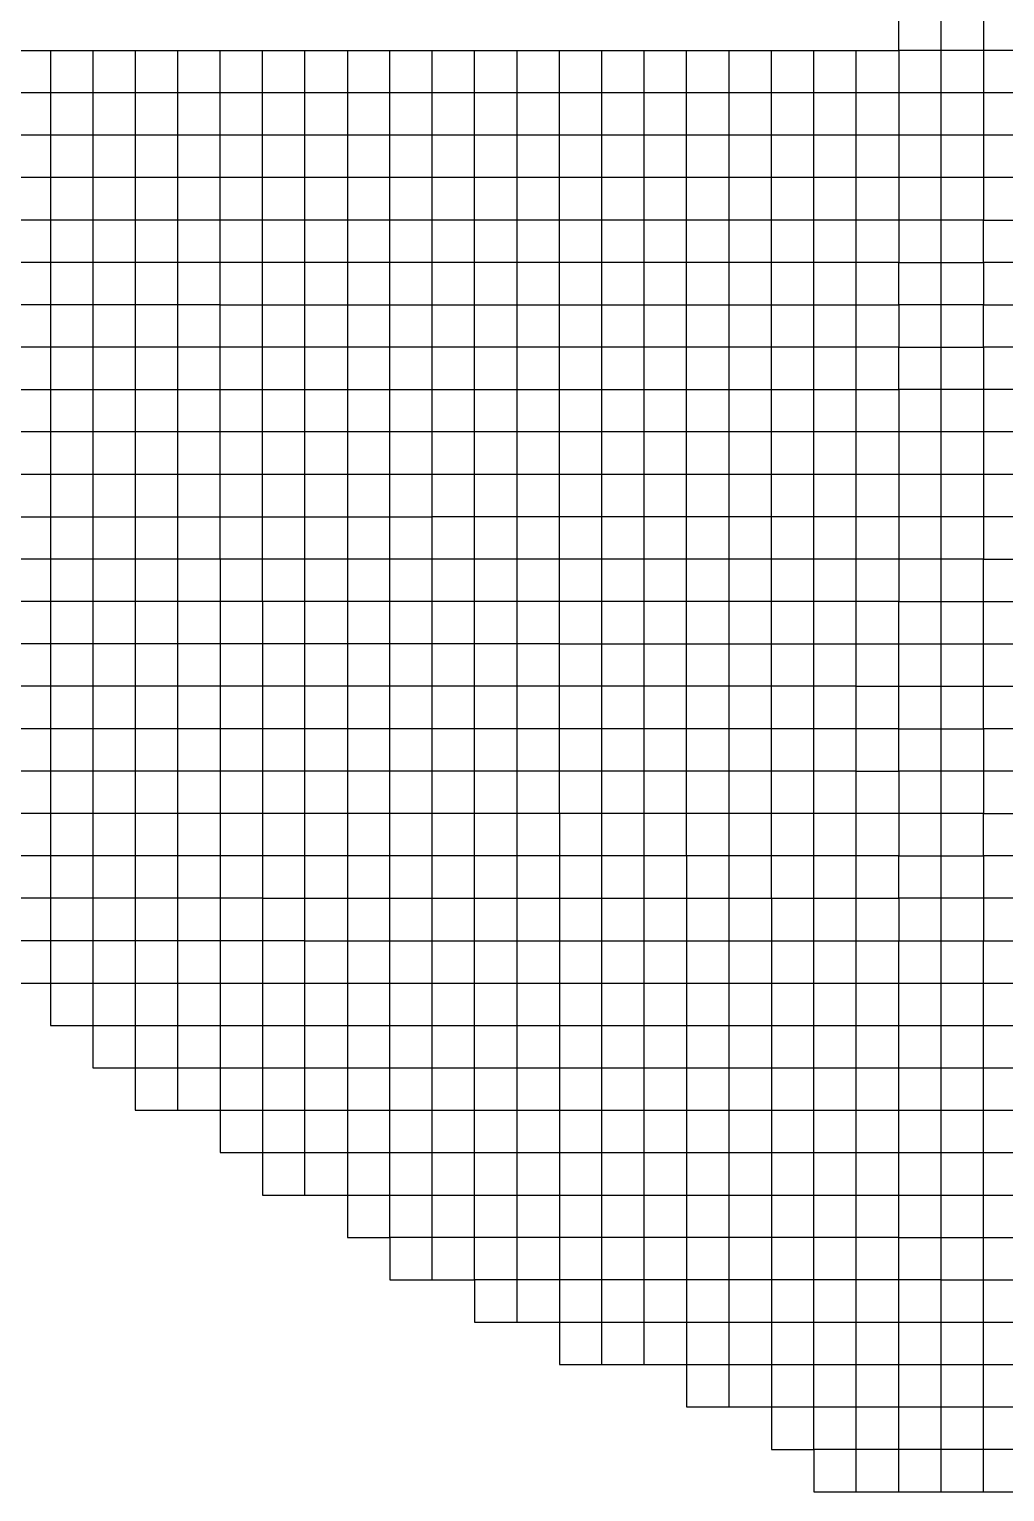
# Model space of a CAD drawing. Header units: millimetres. Extents: x 0 to 420, y 0 to 297.
# Drawn here: x 355.932 to 357.925, y 69.971 to 72.96 of the extents above; entities that cross this region are included whole.
import ezdxf
from ezdxf.enums import TextEntityAlignment as Align

# ---------------------------------------------------------------- set-up
doc = ezdxf.new("R2010")
doc.units = ezdxf.units.MM
doc.layers.add('TEXT', color=255, linetype='Continuous')
doc.styles.add('ECL', font='SIMFANG_2312.TTF', dxfattribs={"width": 0.7, "height": 3})

# ---------------------------------------------------------------- blocks, each defined once
blk = doc.blocks.new('*U125')
at = {"color": 32, "linetype": 'Continuous'}
for points in [[(-28.0335, -2.4065), (-27.885, -2.4065), (-27.7365, -2.4065), (-27.588, -2.4065), (-27.4395, -2.4065), (-27.291, -2.4065), (-27.1425, -2.4065), (-26.994, -2.4065), (-26.8455, -2.4065), (-26.697, -2.4065), (-26.5485, -2.4065)], [(-26.8455, -2.1095), (-26.994, -2.1095), (-27.1425, -2.1095), (-27.291, -2.1095), (-27.4395, -2.1095), (-27.588, -2.1095), (-27.7365, -2.1095), (-27.885, -2.1095), (-28.0335, -2.1095)], [(-27.588, -1.2185), (-27.7365, -1.2185), (-27.885, -1.2185), (-28.0335, -1.2185)], [(-27.4395, -1.367), (-27.588, -1.367), (-27.7365, -1.367), (-27.885, -1.367), (-28.0335, -1.367)], [(-27.291, -1.8125), (-27.4395, -1.8125), (-27.588, -1.8125), (-27.7365, -1.8125), (-27.885, -1.8125), (-28.0335, -1.8125)], [(-27.4395, -1.5155), (-27.588, -1.5155), (-27.7365, -1.5155), (-27.885, -1.5155), (-28.0335, -1.5155)], [(-27.291, -1.664), (-27.4395, -1.664), (-27.588, -1.664), (-27.7365, -1.664), (-27.885, -1.664), (-28.0335, -1.664)], [(-26.697, -2.258), (-26.8455, -2.258), (-26.994, -2.258), (-27.1425, -2.258), (-27.291, -2.258), (-27.4395, -2.258), (-27.588, -2.258), (-27.7365, -2.258), (-27.885, -2.258), (-28.0335, -2.258)], [(-26.2515, -2.555), (-26.4, -2.555), (-26.5485, -2.555), (-26.697, -2.555), (-26.8455, -2.555), (-26.994, -2.555), (-27.1425, -2.555), (-27.291, -2.555), (-27.4395, -2.555), (-27.588, -2.555), (-27.7365, -2.555), (-27.885, -2.555), (-28.0335, -2.555)]]:
    blk.add_lwpolyline(points, dxfattribs=at)
at = {"color": 15, "linetype": 'Continuous'}
for points in [[(-27.588, -0.773), (-27.588, -0.9215), (-27.588, -1.07), (-27.588, -1.2185), (-27.588, -1.367), (-27.588, -1.5155), (-27.588, -1.664), (-27.588, -1.8125), (-27.588, -1.961), (-27.588, -2.1095), (-27.588, -2.258), (-27.588, -2.4065), (-27.588, -2.555), (-27.588, -2.7035), (-27.588, -2.852), (-27.588, -3.0005), (-27.588, -3.149), (-27.588, -3.2975), (-27.588, -3.446), (-27.588, -3.5945), (-27.588, -3.743), (-27.588, -3.8915), (-27.588, -4.04), (-27.588, -4.1885), (-27.588, -4.337), (-27.4395, -4.337), (-27.291, -4.337), (-27.1425, -4.337), (-26.994, -4.337), (-26.8455, -4.337), (-26.697, -4.337), (-26.5485, -4.337), (-26.4, -4.337), (-26.2515, -4.337), (-26.103, -4.337), (-25.9545, -4.337), (-25.806, -4.337), (-25.6575, -4.337), (-25.509, -4.337), (-25.3605, -4.337), (-25.212, -4.337), (-25.0635, -4.337), (-24.915, -4.337), (-24.7665, -4.337), (-24.618, -4.337), (-24.618, -4.1885), (-24.4695, -4.1885)], [(-28.0335, -4.04), (-27.885, -4.04), (-27.885, -4.1885), (-27.7365, -4.1885), (-27.7365, -4.337), (-27.588, -4.337), (-27.588, -4.4855), (-27.4395, -4.4855), (-27.291, -4.4855), (-27.291, -4.634), (-27.1425, -4.634), (-27.1425, -4.7825), (-26.994, -4.7825), (-26.8455, -4.7825), (-26.8455, -4.931), (-26.697, -4.931), (-26.697, -5.0795), (-26.5485, -5.0795), (-26.4, -5.0795), (-26.4, -5.228), (-26.2515, -5.228), (-26.103, -5.228), (-26.103, -5.3765), (-25.9545, -5.3765), (-25.806, -5.3765), (-25.6575, -5.3765), (-25.6575, -5.525), (-25.509, -5.525), (-25.3605, -5.525), (-25.3605, -5.6735), (-25.212, -5.6735), (-25.212, -5.822), (-25.0635, -5.822), (-24.915, -5.822), (-24.7665, -5.822), (-24.618, -5.822), (-24.4695, -5.822)], [(-25.0635, -3.2975), (-25.212, -3.2975), (-25.3605, -3.2975), (-25.509, -3.2975), (-25.6575, -3.2975), (-25.806, -3.2975), (-25.9545, -3.2975), (-26.103, -3.2975), (-26.2515, -3.2975), (-26.4, -3.2975), (-26.5485, -3.2975), (-26.697, -3.2975), (-26.8455, -3.2975), (-26.994, -3.2975), (-27.1425, -3.2975), (-27.291, -3.2975), (-27.4395, -3.2975), (-27.588, -3.2975), (-27.7365, -3.2975), (-27.885, -3.2975), (-28.0335, -3.2975)], [(-24.915, -3.446), (-25.0635, -3.446), (-25.212, -3.446), (-25.3605, -3.446), (-25.509, -3.446), (-25.6575, -3.446), (-25.806, -3.446), (-25.9545, -3.446), (-26.103, -3.446), (-26.2515, -3.446), (-26.4, -3.446), (-26.5485, -3.446), (-26.697, -3.446), (-26.8455, -3.446), (-26.994, -3.446), (-27.1425, -3.446), (-27.291, -3.446), (-27.4395, -3.446), (-27.588, -3.446), (-27.7365, -3.446), (-27.885, -3.446), (-28.0335, -3.446)], [(-27.7365, -0.773), (-27.7365, -0.9215), (-27.7365, -1.07), (-27.7365, -1.2185), (-27.7365, -1.367), (-27.7365, -1.5155), (-27.7365, -1.664), (-27.7365, -1.8125), (-27.7365, -1.961), (-27.7365, -2.1095), (-27.7365, -2.258), (-27.7365, -2.4065), (-27.7365, -2.555), (-27.7365, -2.7035), (-27.7365, -2.852), (-27.7365, -3.0005), (-27.7365, -3.149), (-27.7365, -3.2975), (-27.7365, -3.446), (-27.7365, -3.5945), (-27.7365, -3.743), (-27.7365, -3.8915), (-27.7365, -4.04), (-27.7365, -4.1885), (-27.588, -4.1885), (-27.4395, -4.1885), (-27.291, -4.1885), (-27.1425, -4.1885), (-26.994, -4.1885), (-26.8455, -4.1885), (-26.697, -4.1885), (-26.5485, -4.1885), (-26.4, -4.1885), (-26.2515, -4.1885), (-26.103, -4.1885), (-25.9545, -4.1885), (-25.806, -4.1885), (-25.6575, -4.1885), (-25.509, -4.1885), (-25.3605, -4.1885), (-25.212, -4.1885), (-25.0635, -4.1885), (-24.915, -4.1885), (-24.7665, -4.1885), (-24.618, -4.1885), (-24.618, -4.04), (-24.4695, -4.04)], [(-25.0635, -5.822), (-25.0635, -5.6735), (-25.0635, -5.525), (-25.0635, -5.3765), (-25.0635, -5.228), (-25.0635, -5.0795), (-25.0635, -4.931), (-25.0635, -4.7825), (-25.0635, -4.634), (-25.0635, -4.4855), (-25.0635, -4.337), (-25.0635, -4.1885), (-25.0635, -4.04), (-25.0635, -3.8915)], [(-24.915, -5.822), (-24.915, -5.6735), (-24.915, -5.525), (-24.915, -5.3765), (-24.915, -5.228), (-24.915, -5.0795), (-24.915, -4.931), (-24.915, -4.7825), (-24.915, -4.634), (-24.915, -4.4855), (-24.915, -4.337), (-24.915, -4.1885), (-24.915, -4.04), (-24.915, -3.8915)]]:
    blk.add_lwpolyline(points, dxfattribs=at)
at = {"color": 22, "linetype": 'Continuous'}
for points in [[(-24.915, -3.5945), (-25.0635, -3.5945), (-25.212, -3.5945), (-25.3605, -3.5945), (-25.509, -3.5945), (-25.6575, -3.5945), (-25.806, -3.5945), (-25.9545, -3.5945), (-26.103, -3.5945), (-26.2515, -3.5945), (-26.4, -3.5945), (-26.5485, -3.5945), (-26.697, -3.5945), (-26.8455, -3.5945), (-26.994, -3.5945), (-27.1425, -3.5945), (-27.291, -3.5945), (-27.4395, -3.5945), (-27.588, -3.5945), (-27.7365, -3.5945), (-27.885, -3.5945), (-28.0335, -3.5945)], [(-27.1425, -2.7035), (-27.1425, -2.852), (-27.1425, -3.0005), (-27.1425, -3.149), (-27.1425, -3.2975), (-27.1425, -3.446), (-27.1425, -3.5945), (-27.1425, -3.743), (-27.1425, -3.8915), (-27.1425, -4.04), (-27.1425, -4.1885), (-27.1425, -4.337), (-27.1425, -4.4855), (-27.1425, -4.634), (-26.994, -4.634), (-26.8455, -4.634), (-26.697, -4.634), (-26.5485, -4.634), (-26.4, -4.634), (-26.2515, -4.634), (-26.103, -4.634), (-25.9545, -4.634), (-25.806, -4.634), (-25.6575, -4.634), (-25.509, -4.634), (-25.3605, -4.634), (-25.212, -4.634), (-25.0635, -4.634), (-24.915, -4.634), (-24.7665, -4.634), (-24.618, -4.634), (-24.618, -4.4855), (-24.4695, -4.4855)], [(-27.291, -2.555), (-27.291, -2.7035), (-27.291, -2.852), (-27.291, -3.0005), (-27.291, -3.149), (-27.291, -3.2975), (-27.291, -3.446), (-27.291, -3.5945), (-27.291, -3.743), (-27.291, -3.8915), (-27.291, -4.04), (-27.291, -4.1885), (-27.291, -4.337), (-27.291, -4.4855), (-27.1425, -4.4855), (-26.994, -4.4855), (-26.8455, -4.4855), (-26.697, -4.4855), (-26.5485, -4.4855), (-26.4, -4.4855), (-26.2515, -4.4855), (-26.103, -4.4855), (-25.9545, -4.4855), (-25.806, -4.4855), (-25.6575, -4.4855), (-25.509, -4.4855), (-25.3605, -4.4855), (-25.212, -4.4855), (-25.0635, -4.4855), (-24.915, -4.4855), (-24.7665, -4.4855), (-24.618, -4.4855), (-24.618, -4.337), (-24.4695, -4.337)], [(-26.103, -3.446), (-26.103, -3.5945), (-26.103, -3.743), (-26.103, -3.8915), (-26.103, -4.04), (-26.103, -4.1885), (-26.103, -4.337), (-26.103, -4.4855), (-26.103, -4.634), (-26.103, -4.7825), (-26.103, -4.931), (-26.103, -5.0795), (-26.103, -5.228), (-25.9545, -5.228), (-25.806, -5.228), (-25.6575, -5.228), (-25.509, -5.228), (-25.3605, -5.228), (-25.212, -5.228), (-25.0635, -5.228), (-24.915, -5.228), (-24.7665, -5.228), (-24.618, -5.228), (-24.618, -5.0795), (-24.4695, -5.0795)]]:
    blk.add_lwpolyline(points, dxfattribs=at)
at = {"color": 34, "linetype": 'Continuous'}
for points in [[(-25.0635, -3.0005), (-25.212, -3.0005), (-25.3605, -3.0005), (-25.509, -3.0005), (-25.6575, -3.0005), (-25.806, -3.0005), (-25.9545, -3.0005), (-26.103, -3.0005), (-26.2515, -3.0005), (-26.4, -3.0005), (-26.5485, -3.0005), (-26.697, -3.0005), (-26.8455, -3.0005), (-26.994, -3.0005), (-27.1425, -3.0005), (-27.291, -3.0005), (-27.4395, -3.0005), (-27.588, -3.0005), (-27.7365, -3.0005), (-27.885, -3.0005), (-28.0335, -3.0005)], [(-24.618, -0.6245), (-24.618, -0.773), (-24.7665, -0.773), (-24.915, -0.773), (-24.915, -0.9215), (-25.0635, -0.9215), (-25.212, -0.9215), (-25.3605, -0.9215), (-25.509, -0.9215), (-25.6575, -0.9215), (-25.806, -0.9215), (-25.9545, -0.9215), (-26.103, -0.9215), (-26.2515, -0.9215), (-26.4, -0.9215), (-26.5485, -0.9215), (-26.697, -0.9215), (-26.8455, -0.9215), (-26.994, -0.9215), (-27.1425, -0.9215), (-27.291, -0.9215), (-27.4395, -0.9215), (-27.588, -0.9215), (-27.7365, -0.9215), (-27.885, -0.9215), (-28.0335, -0.9215)], [(-27.885, -0.773), (-27.885, -0.9215), (-27.885, -1.07), (-27.885, -1.2185), (-27.885, -1.367), (-27.885, -1.5155), (-27.885, -1.664), (-27.885, -1.8125), (-27.885, -1.961), (-27.885, -2.1095), (-27.885, -2.258), (-27.885, -2.4065), (-27.885, -2.555), (-27.885, -2.7035), (-27.885, -2.852), (-27.885, -3.0005), (-27.885, -3.149), (-27.885, -3.2975), (-27.885, -3.446), (-27.885, -3.5945), (-27.885, -3.743), (-27.885, -3.8915), (-27.885, -4.04), (-27.7365, -4.04), (-27.588, -4.04), (-27.4395, -4.04), (-27.291, -4.04), (-27.1425, -4.04), (-26.994, -4.04), (-26.8455, -4.04), (-26.697, -4.04), (-26.5485, -4.04), (-26.4, -4.04), (-26.2515, -4.04), (-26.103, -4.04), (-25.9545, -4.04), (-25.806, -4.04), (-25.6575, -4.04), (-25.509, -4.04), (-25.3605, -4.04), (-25.212, -4.04), (-25.0635, -4.04), (-24.915, -4.04), (-24.7665, -4.04), (-24.618, -4.04), (-24.618, -3.8915), (-24.4695, -3.8915)]]:
    blk.add_lwpolyline(points, dxfattribs=at)
at = {"color": 87, "linetype": 'Continuous'}
blk.add_lwpolyline([(-24.7665, -5.822), (-24.7665, -5.6735), (-24.7665, -5.525), (-24.7665, -5.3765), (-24.7665, -5.228), (-24.7665, -5.0795), (-24.7665, -4.931), (-24.7665, -4.7825), (-24.7665, -4.634), (-24.7665, -4.4855), (-24.7665, -4.337), (-24.7665, -4.1885), (-24.7665, -4.04), (-24.7665, -3.8915), (-24.7665, -3.743), (-24.7665, -3.5945), (-24.7665, -3.446), (-24.7665, -3.2975), (-24.7665, -3.149), (-24.7665, -3.0005), (-24.7665, -2.852), (-24.7665, -2.7035), (-24.7665, -2.555), (-24.7665, -2.4065), (-24.7665, -2.258), (-24.7665, -2.1095), (-24.7665, -1.961), (-24.7665, -1.8125), (-24.7665, -1.664), (-24.7665, -1.5155), (-24.7665, -1.367), (-24.7665, -1.2185), (-24.7665, -1.07), (-24.7665, -0.9215), (-24.7665, -0.773), (-24.7665, -0.6245)], dxfattribs=at)
at = {"color": 57, "linetype": 'Continuous'}
for points in [[(-24.4695, -0.773), (-24.618, -0.773), (-24.618, -0.9215), (-24.7665, -0.9215), (-24.915, -0.9215), (-24.915, -1.07), (-25.0635, -1.07), (-25.212, -1.07), (-25.3605, -1.07), (-25.509, -1.07), (-25.6575, -1.07), (-25.806, -1.07), (-25.9545, -1.07), (-26.103, -1.07), (-26.2515, -1.07), (-26.4, -1.07), (-26.5485, -1.07), (-26.697, -1.07), (-26.8455, -1.07), (-26.994, -1.07), (-27.1425, -1.07), (-27.291, -1.07), (-27.4395, -1.07), (-27.588, -1.07), (-27.7365, -1.07), (-27.885, -1.07), (-28.0335, -1.07)], [(-24.915, -0.773), (-24.915, -0.6245)]]:
    blk.add_lwpolyline(points, dxfattribs=at)
at = {"color": 91, "linetype": 'Continuous'}
blk.add_lwpolyline([(-28.479, -0.773), (-24.915, -0.773)], dxfattribs=at)
at = {"color": 13, "linetype": 'Continuous'}
for points in [[(-27.1425, -3.743), (-27.291, -3.743), (-27.4395, -3.743), (-27.588, -3.743), (-27.7365, -3.743), (-27.885, -3.743), (-28.0335, -3.743)], [(-26.994, -3.8915), (-27.1425, -3.8915), (-27.291, -3.8915), (-27.4395, -3.8915), (-27.588, -3.8915), (-27.7365, -3.8915), (-27.885, -3.8915), (-28.0335, -3.8915)], [(-26.2515, -2.7035), (-26.4, -2.7035), (-26.5485, -2.7035), (-26.697, -2.7035), (-26.8455, -2.7035), (-26.994, -2.7035), (-27.1425, -2.7035), (-27.291, -2.7035), (-27.4395, -2.7035), (-27.588, -2.7035), (-27.7365, -2.7035), (-27.885, -2.7035), (-28.0335, -2.7035)], [(-26.103, -2.852), (-26.2515, -2.852), (-26.4, -2.852), (-26.5485, -2.852), (-26.697, -2.852), (-26.8455, -2.852), (-26.994, -2.852), (-27.1425, -2.852), (-27.291, -2.852), (-27.4395, -2.852), (-27.588, -2.852), (-27.7365, -2.852), (-27.885, -2.852), (-28.0335, -2.852)], [(-27.4395, -4.4855), (-27.4395, -4.337), (-27.4395, -4.1885), (-27.4395, -4.04), (-27.4395, -3.8915), (-27.4395, -3.743), (-27.4395, -3.5945), (-27.4395, -3.446), (-27.4395, -3.2975), (-27.4395, -3.149), (-27.4395, -3.0005), (-27.4395, -2.852), (-27.4395, -2.7035), (-27.4395, -2.555)], [(-25.9545, -5.3765), (-25.9545, -5.228), (-25.9545, -5.0795), (-25.9545, -4.931), (-25.9545, -4.7825), (-25.9545, -4.634), (-25.9545, -4.4855), (-25.9545, -4.337), (-25.9545, -4.1885), (-25.9545, -4.04), (-25.9545, -3.8915), (-25.9545, -3.743), (-25.9545, -3.5945), (-25.9545, -3.446)], [(-25.806, -5.3765), (-25.806, -5.228), (-25.806, -5.0795), (-25.806, -4.931), (-25.806, -4.7825), (-25.806, -4.634), (-25.806, -4.4855), (-25.806, -4.337), (-25.806, -4.1885), (-25.806, -4.04), (-25.806, -3.8915), (-25.806, -3.743), (-25.806, -3.5945), (-25.806, -3.446)], [(-24.4695, -5.6735), (-24.618, -5.6735), (-24.618, -5.525), (-24.4695, -5.525)], [(-26.2515, -5.228), (-26.2515, -5.0795), (-26.2515, -4.931), (-26.2515, -4.7825), (-26.2515, -4.634), (-26.2515, -4.4855), (-26.2515, -4.337), (-26.2515, -4.1885), (-26.2515, -4.04), (-26.2515, -3.8915), (-26.2515, -3.743), (-26.2515, -3.5945)], [(-25.6575, -3.5945), (-25.6575, -3.743), (-25.6575, -3.8915), (-25.6575, -4.04), (-25.6575, -4.1885), (-25.6575, -4.337), (-25.6575, -4.4855), (-25.6575, -4.634), (-25.6575, -4.7825), (-25.6575, -4.931), (-25.6575, -5.0795), (-25.6575, -5.228), (-25.6575, -5.3765), (-25.509, -5.3765), (-25.3605, -5.3765), (-25.212, -5.3765), (-25.0635, -5.3765), (-24.915, -5.3765), (-24.7665, -5.3765), (-24.618, -5.3765), (-24.618, -5.228), (-24.4695, -5.228)], [(-25.509, -5.525), (-25.509, -5.3765), (-25.509, -5.228), (-25.509, -5.0795), (-25.509, -4.931), (-25.509, -4.7825), (-25.509, -4.634), (-25.509, -4.4855), (-25.509, -4.337), (-25.509, -4.1885), (-25.509, -4.04), (-25.509, -3.8915), (-25.509, -3.743), (-25.509, -3.5945)], [(-26.2515, -3.743), (-26.103, -3.743), (-25.9545, -3.743), (-25.806, -3.743), (-25.6575, -3.743), (-25.509, -3.743), (-25.3605, -3.743), (-25.212, -3.743), (-25.0635, -3.743), (-24.915, -3.743)], [(-25.3605, -3.743), (-25.3605, -3.8915), (-25.3605, -4.04), (-25.3605, -4.1885), (-25.3605, -4.337), (-25.3605, -4.4855), (-25.3605, -4.634), (-25.3605, -4.7825), (-25.3605, -4.931), (-25.3605, -5.0795), (-25.3605, -5.228), (-25.3605, -5.3765), (-25.3605, -5.525), (-25.212, -5.525), (-25.0635, -5.525), (-24.915, -5.525), (-24.7665, -5.525), (-24.618, -5.525), (-24.618, -5.3765), (-24.4695, -5.3765)], [(-24.618, -5.822), (-24.618, -5.6735), (-24.7665, -5.6735), (-24.915, -5.6735), (-25.0635, -5.6735), (-25.212, -5.6735), (-25.212, -5.525), (-25.212, -5.3765), (-25.212, -5.228), (-25.212, -5.0795), (-25.212, -4.931), (-25.212, -4.7825), (-25.212, -4.634), (-25.212, -4.4855), (-25.212, -4.337), (-25.212, -4.1885), (-25.212, -4.04), (-25.212, -3.8915), (-25.212, -3.743)], [(-26.2515, -3.8915), (-26.103, -3.8915), (-25.9545, -3.8915), (-25.806, -3.8915), (-25.6575, -3.8915), (-25.509, -3.8915), (-25.3605, -3.8915), (-25.212, -3.8915), (-25.0635, -3.8915), (-24.915, -3.8915), (-24.7665, -3.8915), (-24.618, -3.8915)], [(-24.915, -4.931), (-25.0635, -4.931), (-25.212, -4.931), (-25.3605, -4.931), (-25.509, -4.931), (-25.6575, -4.931), (-25.806, -4.931), (-25.9545, -4.931), (-26.103, -4.931), (-26.2515, -4.931), (-26.4, -4.931), (-26.5485, -4.931), (-26.697, -4.931), (-26.697, -4.7825), (-26.697, -4.634), (-26.697, -4.4855), (-26.697, -4.337)], [(-26.5485, -5.0795), (-26.5485, -4.931), (-26.5485, -4.7825), (-26.5485, -4.634), (-26.5485, -4.4855), (-26.5485, -4.337)], [(-24.7665, -5.0795), (-24.915, -5.0795), (-25.0635, -5.0795), (-25.212, -5.0795), (-25.3605, -5.0795), (-25.509, -5.0795), (-25.6575, -5.0795), (-25.806, -5.0795), (-25.9545, -5.0795), (-26.103, -5.0795), (-26.2515, -5.0795), (-26.4, -5.0795), (-26.4, -4.931), (-26.4, -4.7825), (-26.4, -4.634), (-26.4, -4.4855), (-26.4, -4.337)]]:
    blk.add_lwpolyline(points, dxfattribs=at)
at = {"color": 94, "linetype": 'Continuous'}
for points in [[(-24.4695, -0.9215), (-24.618, -0.9215), (-24.618, -1.07), (-24.7665, -1.07), (-24.915, -1.07), (-24.915, -1.2185), (-25.0635, -1.2185), (-25.212, -1.2185), (-25.3605, -1.2185), (-25.509, -1.2185), (-25.6575, -1.2185), (-25.806, -1.2185), (-25.9545, -1.2185), (-26.103, -1.2185), (-26.2515, -1.2185), (-26.4, -1.2185), (-26.5485, -1.2185), (-26.697, -1.2185), (-26.8455, -1.2185), (-26.994, -1.2185), (-27.1425, -1.2185), (-27.291, -1.2185), (-27.4395, -1.2185), (-27.588, -1.2185)], [(-24.4695, -1.07), (-24.618, -1.07), (-24.618, -1.2185), (-24.7665, -1.2185), (-24.915, -1.2185), (-24.915, -1.367), (-25.0635, -1.367), (-25.212, -1.367), (-25.3605, -1.367), (-25.509, -1.367), (-25.6575, -1.367), (-25.806, -1.367), (-25.9545, -1.367), (-26.103, -1.367), (-26.2515, -1.367), (-26.4, -1.367), (-26.5485, -1.367), (-26.697, -1.367), (-26.8455, -1.367), (-26.994, -1.367), (-27.1425, -1.367), (-27.291, -1.367), (-27.4395, -1.367)], [(-27.291, -1.664), (-27.1425, -1.664), (-26.994, -1.664), (-26.8455, -1.664), (-26.697, -1.664), (-26.5485, -1.664), (-26.4, -1.664), (-26.2515, -1.664), (-26.103, -1.664), (-25.9545, -1.664), (-25.806, -1.664), (-25.6575, -1.664), (-25.509, -1.664), (-25.3605, -1.664), (-25.212, -1.664), (-25.0635, -1.664), (-24.915, -1.664), (-24.915, -1.5155), (-24.7665, -1.5155), (-24.618, -1.5155), (-24.618, -1.367), (-24.4695, -1.367)], [(-24.4695, -1.2185), (-24.618, -1.2185), (-24.618, -1.367), (-24.7665, -1.367), (-24.915, -1.367), (-24.915, -1.5155), (-25.0635, -1.5155), (-25.212, -1.5155), (-25.3605, -1.5155), (-25.509, -1.5155), (-25.6575, -1.5155), (-25.806, -1.5155), (-25.9545, -1.5155), (-26.103, -1.5155), (-26.2515, -1.5155), (-26.4, -1.5155), (-26.5485, -1.5155), (-26.697, -1.5155), (-26.8455, -1.5155), (-26.994, -1.5155), (-27.1425, -1.5155), (-27.291, -1.5155), (-27.4395, -1.5155)], [(-24.4695, -1.5155), (-24.618, -1.5155), (-24.618, -1.664), (-24.7665, -1.664), (-24.915, -1.664), (-24.915, -1.8125), (-25.0635, -1.8125), (-25.212, -1.8125), (-25.3605, -1.8125), (-25.509, -1.8125), (-25.6575, -1.8125), (-25.806, -1.8125), (-25.9545, -1.8125), (-26.103, -1.8125), (-26.2515, -1.8125), (-26.4, -1.8125), (-26.5485, -1.8125), (-26.697, -1.8125), (-26.8455, -1.8125), (-26.994, -1.8125), (-27.1425, -1.8125), (-27.291, -1.8125)], [(-24.4695, -1.8125), (-24.618, -1.8125), (-24.618, -1.961), (-24.7665, -1.961), (-24.915, -1.961), (-24.915, -2.1095), (-25.0635, -2.1095), (-25.212, -2.1095), (-25.3605, -2.1095), (-25.509, -2.1095), (-25.6575, -2.1095), (-25.806, -2.1095), (-25.9545, -2.1095), (-26.103, -2.1095), (-26.2515, -2.1095), (-26.4, -2.1095), (-26.5485, -2.1095), (-26.697, -2.1095), (-26.8455, -2.1095)], [(-24.4695, -1.961), (-24.618, -1.961), (-24.618, -2.1095), (-24.7665, -2.1095), (-24.915, -2.1095), (-24.915, -2.258), (-25.0635, -2.258), (-25.212, -2.258), (-25.3605, -2.258), (-25.509, -2.258), (-25.6575, -2.258), (-25.806, -2.258), (-25.9545, -2.258), (-26.103, -2.258), (-26.2515, -2.258), (-26.4, -2.258), (-26.5485, -2.258), (-26.697, -2.258)]]:
    blk.add_lwpolyline(points, dxfattribs=at)
at = {"color": 74, "linetype": 'Continuous'}
for points in [[(-27.4395, -2.555), (-27.4395, -2.4065), (-27.4395, -2.258), (-27.4395, -2.1095), (-27.4395, -1.961), (-27.4395, -1.8125), (-27.4395, -1.664), (-27.4395, -1.5155), (-27.4395, -1.367), (-27.4395, -1.2185), (-27.4395, -1.07), (-27.4395, -0.9215), (-27.4395, -0.773)], [(-27.291, -2.555), (-27.291, -2.4065), (-27.291, -2.258), (-27.291, -2.1095), (-27.291, -1.961), (-27.291, -1.8125), (-27.291, -1.664), (-27.291, -1.5155), (-27.291, -1.367), (-27.291, -1.2185), (-27.291, -1.07), (-27.291, -0.9215), (-27.291, -0.773)], [(-27.1425, -2.7035), (-27.1425, -2.555), (-27.1425, -2.4065), (-27.1425, -2.258), (-27.1425, -2.1095), (-27.1425, -1.961), (-27.1425, -1.8125), (-27.1425, -1.664), (-27.1425, -1.5155), (-27.1425, -1.367), (-27.1425, -1.2185), (-27.1425, -1.07), (-27.1425, -0.9215), (-27.1425, -0.773)], [(-26.4, -4.337), (-26.4, -4.1885), (-26.4, -4.04), (-26.4, -3.8915), (-26.4, -3.743), (-26.4, -3.5945), (-26.4, -3.446), (-26.4, -3.2975), (-26.4, -3.149), (-26.4, -3.0005), (-26.4, -2.852), (-26.4, -2.7035), (-26.4, -2.555), (-26.4, -2.4065), (-26.4, -2.258), (-26.4, -2.1095), (-26.4, -1.961), (-26.4, -1.8125), (-26.4, -1.664), (-26.4, -1.5155), (-26.4, -1.367), (-26.4, -1.2185), (-26.4, -1.07), (-26.4, -0.9215), (-26.4, -0.773)]]:
    blk.add_lwpolyline(points, dxfattribs=at)
at = {"color": 84, "linetype": 'Continuous'}
for points in [[(-26.994, -2.7035), (-26.994, -2.555), (-26.994, -2.4065), (-26.994, -2.258), (-26.994, -2.1095), (-26.994, -1.961), (-26.994, -1.8125), (-26.994, -1.664), (-26.994, -1.5155), (-26.994, -1.367), (-26.994, -1.2185), (-26.994, -1.07), (-26.994, -0.9215), (-26.994, -0.773)], [(-25.0635, -3.8915), (-25.0635, -3.743), (-25.0635, -3.5945), (-25.0635, -3.446), (-25.0635, -3.2975), (-25.0635, -3.149), (-25.0635, -3.0005), (-25.0635, -2.852), (-25.0635, -2.7035), (-25.0635, -2.555), (-25.0635, -2.4065), (-25.0635, -2.258), (-25.0635, -2.1095), (-25.0635, -1.961), (-25.0635, -1.8125), (-25.0635, -1.664), (-25.0635, -1.5155), (-25.0635, -1.367), (-25.0635, -1.2185), (-25.0635, -1.07), (-25.0635, -0.9215), (-25.0635, -0.773)], [(-24.4695, -3.5945), (-24.618, -3.5945), (-24.618, -3.743), (-24.7665, -3.743), (-24.915, -3.743), (-24.915, -3.8915)], [(-24.4695, -3.743), (-24.618, -3.743), (-24.618, -3.8915)]]:
    blk.add_lwpolyline(points, dxfattribs=at)
at = {"color": 37, "linetype": 'Continuous'}
blk.add_lwpolyline([(-26.8455, -0.773), (-26.8455, -0.9215), (-26.8455, -1.07), (-26.8455, -1.2185), (-26.8455, -1.367), (-26.8455, -1.5155), (-26.8455, -1.664), (-26.8455, -1.8125), (-26.8455, -1.961), (-26.8455, -2.1095), (-26.8455, -2.258), (-26.8455, -2.4065), (-26.8455, -2.555), (-26.8455, -2.7035), (-26.8455, -2.852), (-26.8455, -3.0005), (-26.8455, -3.149), (-26.8455, -3.2975), (-26.8455, -3.446), (-26.8455, -3.5945), (-26.8455, -3.743), (-26.8455, -3.8915), (-26.8455, -4.04), (-26.8455, -4.1885), (-26.8455, -4.337), (-26.8455, -4.4855), (-26.8455, -4.634), (-26.8455, -4.7825), (-26.697, -4.7825), (-26.5485, -4.7825), (-26.4, -4.7825), (-26.2515, -4.7825), (-26.103, -4.7825), (-25.9545, -4.7825), (-25.806, -4.7825), (-25.6575, -4.7825), (-25.509, -4.7825), (-25.3605, -4.7825), (-25.212, -4.7825), (-25.0635, -4.7825), (-24.915, -4.7825), (-24.7665, -4.7825), (-24.618, -4.7825), (-24.618, -4.634), (-24.4695, -4.634)], dxfattribs=at)
at = {"color": 66, "linetype": 'Continuous'}
blk.add_lwpolyline([(-26.697, -4.337), (-26.697, -4.1885), (-26.697, -4.04), (-26.697, -3.8915), (-26.697, -3.743), (-26.697, -3.5945), (-26.697, -3.446), (-26.697, -3.2975), (-26.697, -3.149), (-26.697, -3.0005), (-26.697, -2.852), (-26.697, -2.7035), (-26.697, -2.555), (-26.697, -2.4065), (-26.697, -2.258), (-26.697, -2.1095), (-26.697, -1.961), (-26.697, -1.8125), (-26.697, -1.664), (-26.697, -1.5155), (-26.697, -1.367), (-26.697, -1.2185), (-26.697, -1.07), (-26.697, -0.9215), (-26.697, -0.773)], dxfattribs=at)
at = {"color": 77, "linetype": 'Continuous'}
blk.add_lwpolyline([(-26.5485, -4.337), (-26.5485, -4.1885), (-26.5485, -4.04), (-26.5485, -3.8915), (-26.5485, -3.743), (-26.5485, -3.5945), (-26.5485, -3.446), (-26.5485, -3.2975), (-26.5485, -3.149), (-26.5485, -3.0005), (-26.5485, -2.852), (-26.5485, -2.7035), (-26.5485, -2.555), (-26.5485, -2.4065), (-26.5485, -2.258), (-26.5485, -2.1095), (-26.5485, -1.961), (-26.5485, -1.8125), (-26.5485, -1.664), (-26.5485, -1.5155), (-26.5485, -1.367), (-26.5485, -1.2185), (-26.5485, -1.07), (-26.5485, -0.9215), (-26.5485, -0.773)], dxfattribs=at)
at = {"color": 82, "linetype": 'Continuous'}
for points in [[(-26.2515, -3.5945), (-26.2515, -3.446), (-26.2515, -3.2975), (-26.2515, -3.149), (-26.2515, -3.0005), (-26.2515, -2.852), (-26.2515, -2.7035), (-26.2515, -2.555), (-26.2515, -2.4065), (-26.2515, -2.258), (-26.2515, -2.1095), (-26.2515, -1.961), (-26.2515, -1.8125), (-26.2515, -1.664), (-26.2515, -1.5155), (-26.2515, -1.367), (-26.2515, -1.2185), (-26.2515, -1.07), (-26.2515, -0.9215), (-26.2515, -0.773)], [(-26.103, -3.446), (-26.103, -3.2975), (-26.103, -3.149), (-26.103, -3.0005), (-26.103, -2.852), (-26.103, -2.7035), (-26.103, -2.555), (-26.103, -2.4065), (-26.103, -2.258), (-26.103, -2.1095), (-26.103, -1.961), (-26.103, -1.8125), (-26.103, -1.664), (-26.103, -1.5155), (-26.103, -1.367), (-26.103, -1.2185), (-26.103, -1.07), (-26.103, -0.9215), (-26.103, -0.773)], [(-25.9545, -3.446), (-25.9545, -3.2975), (-25.9545, -3.149), (-25.9545, -3.0005), (-25.9545, -2.852), (-25.9545, -2.7035), (-25.9545, -2.555), (-25.9545, -2.4065), (-25.9545, -2.258), (-25.9545, -2.1095), (-25.9545, -1.961), (-25.9545, -1.8125), (-25.9545, -1.664), (-25.9545, -1.5155), (-25.9545, -1.367), (-25.9545, -1.2185), (-25.9545, -1.07), (-25.9545, -0.9215), (-25.9545, -0.773)], [(-25.806, -3.446), (-25.806, -3.2975), (-25.806, -3.149), (-25.806, -3.0005), (-25.806, -2.852), (-25.806, -2.7035), (-25.806, -2.555), (-25.806, -2.4065), (-25.806, -2.258), (-25.806, -2.1095), (-25.806, -1.961), (-25.806, -1.8125), (-25.806, -1.664), (-25.806, -1.5155), (-25.806, -1.367), (-25.806, -1.2185), (-25.806, -1.07), (-25.806, -0.9215), (-25.806, -0.773)], [(-25.6575, -3.5945), (-25.6575, -3.446), (-25.6575, -3.2975), (-25.6575, -3.149), (-25.6575, -3.0005), (-25.6575, -2.852), (-25.6575, -2.7035), (-25.6575, -2.555), (-25.6575, -2.4065), (-25.6575, -2.258), (-25.6575, -2.1095), (-25.6575, -1.961), (-25.6575, -1.8125), (-25.6575, -1.664), (-25.6575, -1.5155), (-25.6575, -1.367), (-25.6575, -1.2185), (-25.6575, -1.07), (-25.6575, -0.9215), (-25.6575, -0.773)], [(-25.509, -3.5945), (-25.509, -3.446), (-25.509, -3.2975), (-25.509, -3.149), (-25.509, -3.0005), (-25.509, -2.852), (-25.509, -2.7035), (-25.509, -2.555), (-25.509, -2.4065), (-25.509, -2.258), (-25.509, -2.1095), (-25.509, -1.961), (-25.509, -1.8125), (-25.509, -1.664), (-25.509, -1.5155), (-25.509, -1.367), (-25.509, -1.2185), (-25.509, -1.07), (-25.509, -0.9215), (-25.509, -0.773)], [(-25.3605, -3.743), (-25.3605, -3.5945), (-25.3605, -3.446), (-25.3605, -3.2975), (-25.3605, -3.149), (-25.3605, -3.0005), (-25.3605, -2.852), (-25.3605, -2.7035), (-25.3605, -2.555), (-25.3605, -2.4065), (-25.3605, -2.258), (-25.3605, -2.1095), (-25.3605, -1.961), (-25.3605, -1.8125), (-25.3605, -1.664), (-25.3605, -1.5155), (-25.3605, -1.367), (-25.3605, -1.2185), (-25.3605, -1.07), (-25.3605, -0.9215), (-25.3605, -0.773)], [(-25.212, -3.743), (-25.212, -3.5945), (-25.212, -3.446), (-25.212, -3.2975), (-25.212, -3.149), (-25.212, -3.0005), (-25.212, -2.852), (-25.212, -2.7035), (-25.212, -2.555), (-25.212, -2.4065), (-25.212, -2.258), (-25.212, -2.1095), (-25.212, -1.961), (-25.212, -1.8125), (-25.212, -1.664), (-25.212, -1.5155), (-25.212, -1.367), (-25.212, -1.2185), (-25.212, -1.07), (-25.212, -0.9215), (-25.212, -0.773)]]:
    blk.add_lwpolyline(points, dxfattribs=at)
at = {"color": 92, "linetype": 'Continuous'}
for points in [[(-26.103, -2.852), (-25.9545, -2.852), (-25.806, -2.852), (-25.6575, -2.852), (-25.509, -2.852), (-25.3605, -2.852), (-25.212, -2.852), (-25.0635, -2.852), (-24.915, -2.852), (-24.915, -2.7035), (-24.7665, -2.7035), (-24.618, -2.7035), (-24.618, -2.555), (-24.4695, -2.555)], [(-25.0635, -3.0005), (-24.915, -3.0005), (-24.915, -2.852), (-24.7665, -2.852), (-24.618, -2.852), (-24.618, -2.7035), (-24.4695, -2.7035)], [(-25.0635, -3.2975), (-24.915, -3.2975), (-24.915, -3.149), (-24.7665, -3.149), (-24.618, -3.149), (-24.618, -3.0005), (-24.4695, -3.0005)], [(-24.915, -3.149), (-24.915, -3.0005), (-24.7665, -3.0005), (-24.618, -3.0005), (-24.618, -2.852), (-24.4695, -2.852)], [(-24.4695, -2.1095), (-24.618, -2.1095), (-24.618, -2.258), (-24.7665, -2.258), (-24.915, -2.258), (-24.915, -2.4065), (-25.0635, -2.4065), (-25.212, -2.4065), (-25.3605, -2.4065), (-25.509, -2.4065), (-25.6575, -2.4065), (-25.806, -2.4065), (-25.9545, -2.4065), (-26.103, -2.4065), (-26.2515, -2.4065), (-26.4, -2.4065), (-26.5485, -2.4065)], [(-24.4695, -2.258), (-24.618, -2.258), (-24.618, -2.4065), (-24.7665, -2.4065), (-24.915, -2.4065), (-24.915, -2.555), (-25.0635, -2.555), (-25.212, -2.555), (-25.3605, -2.555), (-25.509, -2.555), (-25.6575, -2.555), (-25.806, -2.555), (-25.9545, -2.555), (-26.103, -2.555), (-26.2515, -2.555)], [(-24.4695, -2.4065), (-24.618, -2.4065), (-24.618, -2.555), (-24.7665, -2.555), (-24.915, -2.555), (-24.915, -2.7035), (-25.0635, -2.7035), (-25.212, -2.7035), (-25.3605, -2.7035), (-25.509, -2.7035), (-25.6575, -2.7035), (-25.806, -2.7035), (-25.9545, -2.7035), (-26.103, -2.7035), (-26.2515, -2.7035)], [(-24.4695, -3.149), (-24.618, -3.149), (-24.618, -3.2975), (-24.7665, -3.2975), (-24.915, -3.2975), (-24.915, -3.446)], [(-24.915, -3.743), (-24.915, -3.5945), (-24.7665, -3.5945), (-24.618, -3.5945), (-24.618, -3.446), (-24.4695, -3.446)], [(-24.4695, -3.2975), (-24.618, -3.2975), (-24.618, -3.446), (-24.7665, -3.446), (-24.915, -3.446), (-24.915, -3.5945)]]:
    blk.add_lwpolyline(points, dxfattribs=at)
at = {"color": 64, "linetype": 'Continuous'}
blk.add_lwpolyline([(-28.0335, -1.961), (-27.885, -1.961), (-27.7365, -1.961), (-27.588, -1.961), (-27.4395, -1.961), (-27.291, -1.961), (-27.1425, -1.961), (-26.994, -1.961), (-26.8455, -1.961), (-26.697, -1.961), (-26.5485, -1.961), (-26.4, -1.961), (-26.2515, -1.961), (-26.103, -1.961), (-25.9545, -1.961), (-25.806, -1.961), (-25.6575, -1.961), (-25.509, -1.961), (-25.3605, -1.961), (-25.212, -1.961), (-25.0635, -1.961), (-24.915, -1.961), (-24.915, -1.8125), (-24.7665, -1.8125), (-24.618, -1.8125), (-24.618, -1.664), (-24.4695, -1.664)], dxfattribs=at)
at = {"color": 17, "linetype": 'Continuous'}
blk.add_lwpolyline([(-26.994, -4.7825), (-26.994, -4.634), (-26.994, -4.4855), (-26.994, -4.337), (-26.994, -4.1885), (-26.994, -4.04), (-26.994, -3.8915), (-26.994, -3.743), (-26.994, -3.5945), (-26.994, -3.446), (-26.994, -3.2975), (-26.994, -3.149), (-26.994, -3.0005), (-26.994, -2.852), (-26.994, -2.7035)], dxfattribs=at)
at = {"color": 25, "linetype": 'Continuous'}
blk.add_lwpolyline([(-24.915, -3.149), (-25.0635, -3.149), (-25.212, -3.149), (-25.3605, -3.149), (-25.509, -3.149), (-25.6575, -3.149), (-25.806, -3.149), (-25.9545, -3.149), (-26.103, -3.149), (-26.2515, -3.149), (-26.4, -3.149), (-26.5485, -3.149), (-26.697, -3.149), (-26.8455, -3.149), (-26.994, -3.149), (-27.1425, -3.149), (-27.291, -3.149), (-27.4395, -3.149), (-27.588, -3.149), (-27.7365, -3.149), (-27.885, -3.149), (-28.0335, -3.149)], dxfattribs=at)
at = {"color": 19, "linetype": 'Continuous'}
for points in [[(-27.1425, -3.743), (-26.994, -3.743), (-26.8455, -3.743), (-26.697, -3.743), (-26.5485, -3.743), (-26.4, -3.743), (-26.2515, -3.743)], [(-24.7665, -5.0795), (-24.618, -5.0795), (-24.618, -4.931), (-24.4695, -4.931), (-24.321, -4.931), (-24.1725, -4.931), (-24.024, -4.931), (-23.8755, -4.931)]]:
    blk.add_lwpolyline(points, dxfattribs=at)
at = {"color": 26, "linetype": 'Continuous'}
for points in [[(-26.994, -3.8915), (-26.8455, -3.8915), (-26.697, -3.8915), (-26.5485, -3.8915), (-26.4, -3.8915), (-26.2515, -3.8915)], [(-24.915, -4.931), (-24.7665, -4.931), (-24.618, -4.931), (-24.618, -4.7825), (-24.4695, -4.7825), (-24.321, -4.7825), (-24.1725, -4.7825), (-24.024, -4.7825), (-23.8755, -4.7825), (-23.727, -4.7825)]]:
    blk.add_lwpolyline(points, dxfattribs=at)
blk = doc.blocks.new('XXDAFRAM-CH-HENG-A3')
at = {"layer": 'TEXT', "xscale": 0.5833334012754957, "yscale": 0.5833334012751774, "zscale": 0.5833334012750713}
blk.add_blockref('*U125', (372.2418, 73.3674), dxfattribs=at)
at = {"linetype": 'Continuous', "style": 'ECL', "width": 0.7}
for tag, height, p in [('DESIGNSTATUS', 2.8, (407.0134, 52.2864)), ('ENDESIGNSTATUS', 2.8, (407.0134, 47.3753)), ('O', 2.8, (382.625, 42.4219)), ('G', 2.8, (408.525, 42.4219)), ('VEREN40', 2.8, (412.8417, 42.4219)), ('V', 2.8, (378.3083, 42.4219)), ('N', 2.8, (386.9417, 42.4219)), ('L', 2.8, (391.2583, 42.4219)), ('D', 2.8, (399.8917, 42.4219)), ('W', 2.8, (404.2083, 42.4219)), ('DWGNAME1', 3, (372.0218, 30.8899)), ('DWGENAME1', 3, (371.8333, 27.2261)), ('DWGNAME', 3, (371.8333, 27.1455)), ('DWGNAME2', 3, (371.8333, 23.3223)), ('DWGENAME', 3, (371.8333, 23.3029)), ('DWGENAME2', 3, (372.0571, 19.6424)), ('DWGNO', 3, (370.7195, 8.7194)), ('VEREN40', 3, (411.2237, 8.7194))]:
    blk.add_attdef(tag, text='', height=height, dxfattribs=at).set_placement(p, align=Align.MIDDLE)
at = {"style": 'ECL', "width": 0.7, "flags": 1}
for p in [(321.4722, 31.7944), (321.4722, 26.1944), (321.4722, 20.5944), (321.4722, 14.9944)]:
    blk.add_attdef('DATE', text='', height=3, dxfattribs=at).set_placement(p, align=Align.MIDDLE)
for tag, p in [('SJ1', (299.8889, 28.9944)), ('JH', (299.8889, 23.3944)), ('SH1', (299.8889, 17.7944)), ('PZ', (299.8889, 12.1944)), ('BL', (299.8889, 5))]:
    blk.add_attdef(tag, p, '', height=3, dxfattribs=at)

msp = doc.modelspace()

# ---------------------------------------------------------------- block references
msp.add_blockref('XXDAFRAM-CH-HENG-A3', (0, 0))

doc.saveas('drawing.dxf')
